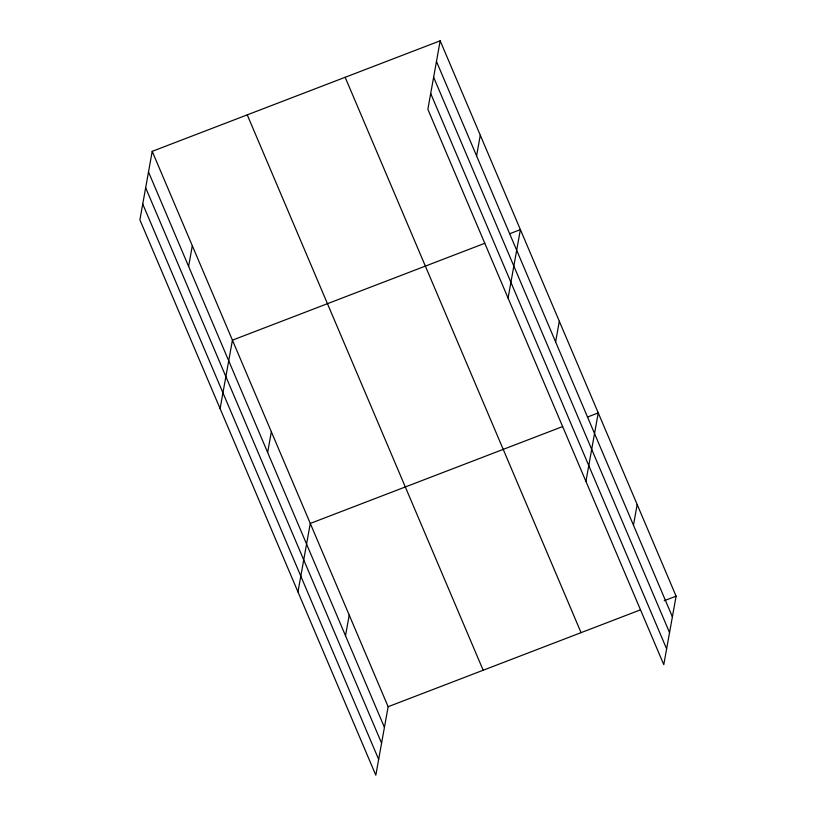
<?xml version="1.0" encoding="UTF-8"?>
<svg xmlns="http://www.w3.org/2000/svg" width="816" height="816" viewBox="0 0 816 816"><rect width="100%" height="100%" fill="white"/><g stroke="black" fill="none" stroke-linecap="round" stroke-linejoin="round"><path stroke-width="1.22" d="M152.215 151.348L139.893 219.83L375.819 775.2L388.141 706.717L152.215 151.348L440.181 40.8L676.107 596.17L663.785 664.652L427.859 109.283L440.181 40.8M188.608 266.404L192.321 245.759M220.106 408.653L232.427 340.17L484.755 243.311M267.648 452.452L271.361 431.807M297.962 591.926L310.284 523.444L562.612 426.574M345.494 635.725L349.217 615.08M476.575 155.866L480.287 135.211M508.072 298.115L520.394 229.622L509.704 233.733M555.604 341.914L559.327 321.259M585.929 481.379L598.25 412.896L587.561 417.007M633.461 525.188L637.174 504.533M388.141 706.717L640.468 609.848M664.224 600.729L676.107 596.17M436.468 61.445L672.394 616.825M433.622 77.234L669.548 632.604M430.695 93.493L666.621 648.873M345.148 77.275L581.074 632.655M247.248 114.862L483.174 670.232M148.502 171.992L384.428 727.362M145.656 187.782L381.582 743.152M142.739 204.041L378.665 759.41"/></g></svg>
